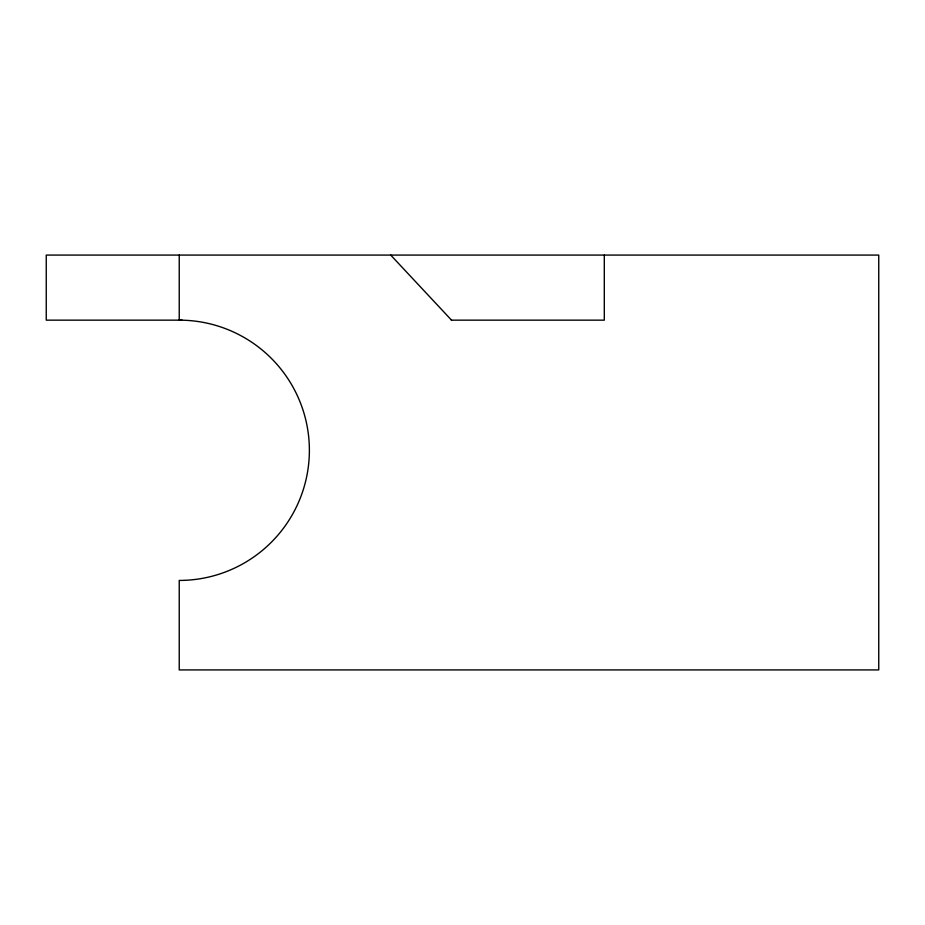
<?xml version="1.0" encoding="UTF-8"?>
<svg xmlns="http://www.w3.org/2000/svg" width="925" height="925" viewBox="0 0 925 925"><rect width="100%" height="100%" fill="white"/><g stroke="black" fill="none" stroke-linecap="round" stroke-linejoin="round"><path stroke-width="1.39" d="M182.109 320.154L46.25 320.154L46.25 255.08L878.75 255.08L878.75 669.92L179.23 669.92L179.23 580.438A130.148 130.148 0 0 0 309.378 450.302A130.148 130.148 0 0 0 179.23 320.154L179.23 255.08M451.331 320.154L604.303 320.154L604.303 255.08M390.708 255.08L451.539 320.154"/></g></svg>
